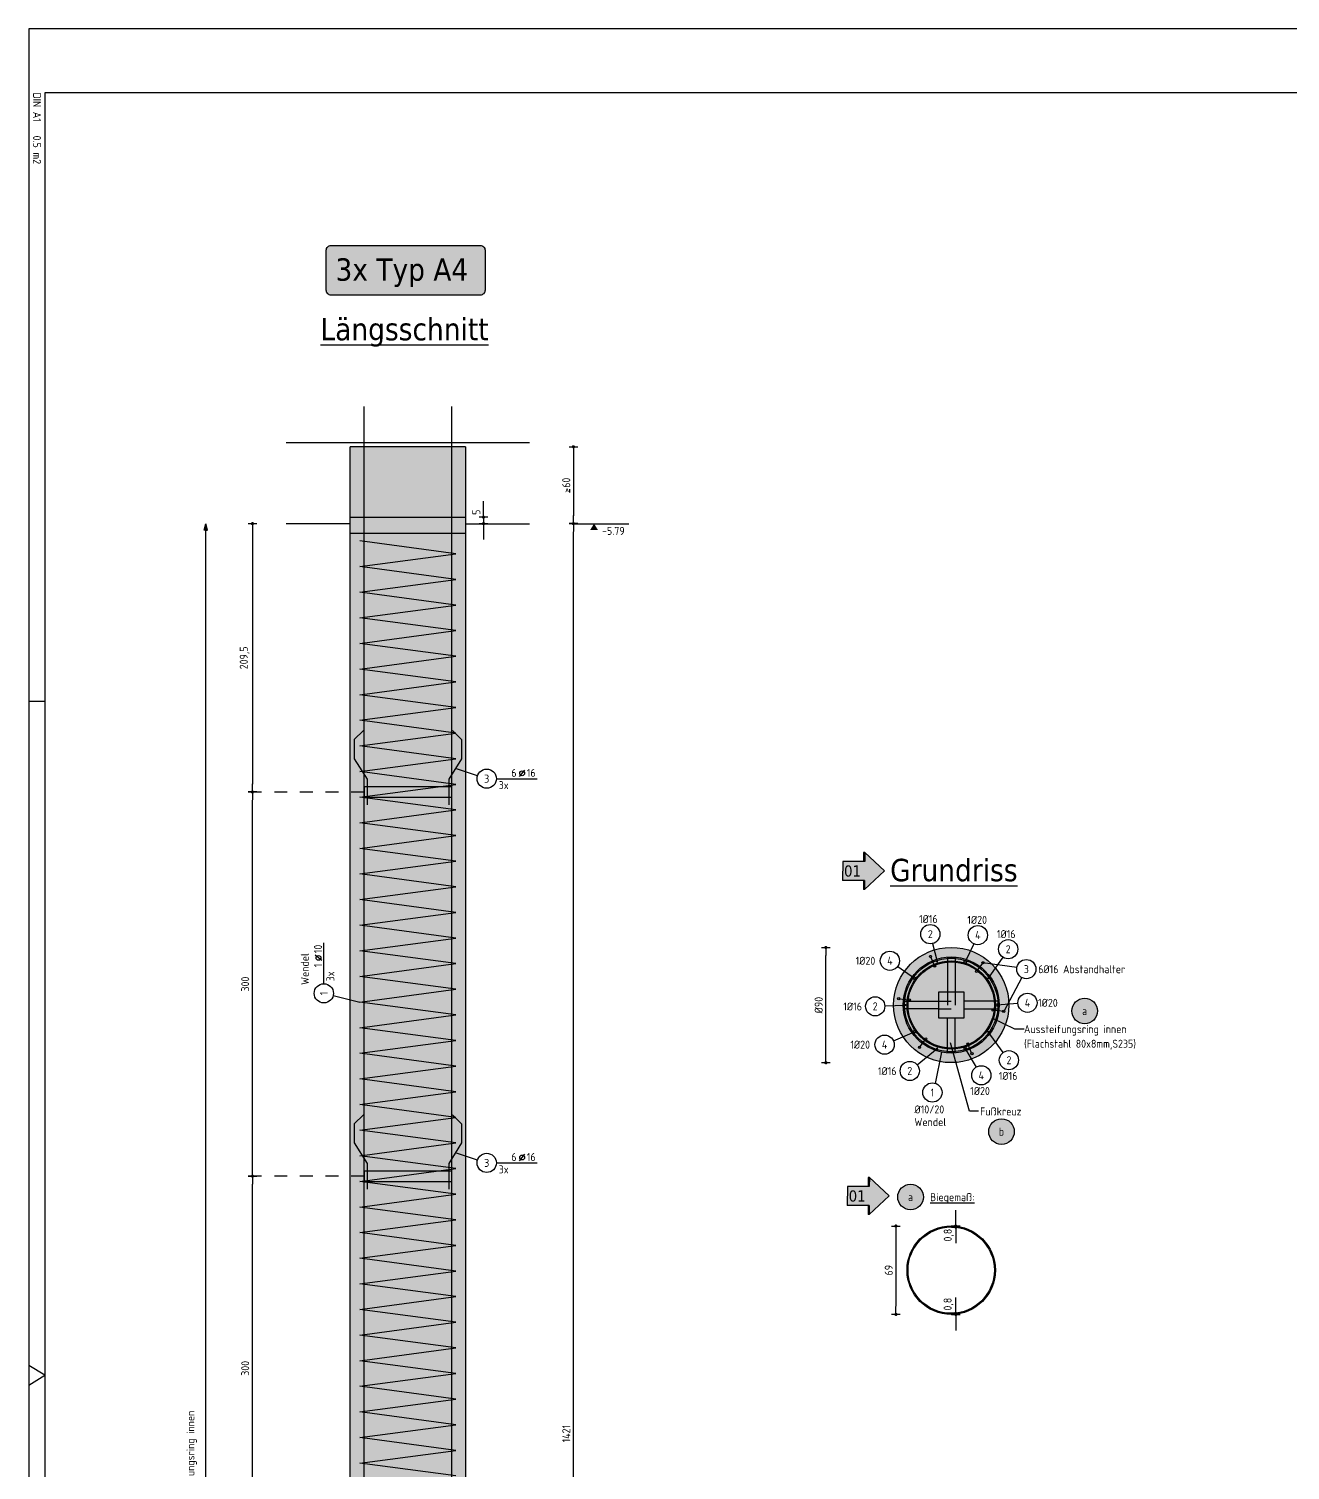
# Model space of a CAD drawing. Extents: x 37.9 to 57.7, y 18.9 to 39.9.
# Drawn here: x 37.91 to 47.76, y 28.67 to 39.92 of the extents above; entities that cross this region are included whole.
import ezdxf
from ezdxf.enums import TextEntityAlignment as Align

# ---------------------------------------------------------------- set-up
doc = ezdxf.new("R2010")
doc.units = 0
doc.header["$LTSCALE"] = 0.25
for name, pattern in [('AUSGEZOGEN', [1000.01, 1000, 0.01]), ('DASHDOT2', [0.5, 0.25, -0.125, 0, -0.125]), ('DOT', [0.175, 0.05, -0.125])]:
    doc.linetypes.add(name, pattern=pattern)
for name, color, linetype in [('1__LINE_ACI_7', 7, 'Continuous'), ('ACHSEN', 7, 'Continuous'), ('BETON', 7, 'Continuous'), ('grau_hell', 7, 'Continuous'), ('grau_mittel', 7, 'Continuous'), ('HILFE', 7, 'Continuous'), ('index', 7, 'Continuous'), ('koten', 7, 'Continuous'), ('MASSE', 7, 'Continuous'), ('OBJEKT', 7, 'Continuous'), ('POS', 7, 'Continuous'), ('RAHMEN', 7, 'Continuous'), ('RND', 7, 'Continuous'), ('STAHL', 7, 'Continuous'), ('TEXT', 7, 'Continuous')]:
    doc.layers.add(name, color=color, linetype=linetype)
doc.layers.add('NOPLOT', color=7, linetype='Continuous', plot=False)
doc.styles.add('helv', font='tahoma.ttf')
doc.styles.add('txt', font='isocp.shx')
doc.linetypes.add('ZICKZACK', pattern='A,0.0001,-0.2,[131,ltypeshp.shx,S=0.2,R=0,X=-0.2,Y=0],-0.4,[131,ltypeshp.shx,S=0.2,R=180,X=0.2,Y=0],-0.2', length=0.8001)
doc.dimstyles.new('DOT_I', dxfattribs={"dimscale": 0.25, "dimtxt": 0.25, "dimasz": 0.25, "dimexe": 0.1, "dimexo": 0.3, "dimgap": 0.1, "dimtad": 1, "dimdec": 3, "dimzin": 3, "dimtxsty": 'txt', "dimblk": 'DOT', "dimblk1": 'DOT', "dimblk2": 'DOT', "dimsah": 1, "dimcen": 0.1, "dimse1": 1, "dimse2": 1, "dimazin": 0, "dimtfac": 1, "dimtdec": 4, "dimtix": 1, "dimtmove": 2, "dimatfit": 3, "dimfxl": 0, "dimtvp": 1, "dimtolj": 1, "dimtzin": 0, "dimarcsym": 0})

# ---------------------------------------------------------------- blocks, each defined once
blk = doc.blocks.new('DINA1')
at = {"layer": 'RAHMEN'}
for p, q in [((0, 59.4), (0, 0)), ((0, 0), (84.1, 0))]:
    blk.add_line(p, q, dxfattribs=at)
at = {"layer": 'RAHMEN', "color": 5}
for p, q in [((2, 58.9), (2, 0.5)), ((2, 0.5), (83.6, 0.5))]:
    blk.add_line(p, q, dxfattribs=at)
at = {"layer": 'RAHMEN', "color": 7}
blk.add_line((21, 0), (21, 0.5), dxfattribs=at)
at = {"layer": 'RAHMEN', "color": 7, "linetype": 'Continuous'}
for p, q in [((42.05, 0.5), (41.74, 0)), ((42.36, 0), (42.05, 0.5))]:
    blk.add_line(p, q, dxfattribs=at)
at = {"layer": 'RAHMEN', "color": 7, "style": 'txt'}
blk.add_text('DIN A1   0.5 m2', height=0.25, dxfattribs=at).set_placement((1.989, 0.133))
blk = doc.blocks.new('DOT')
at = {"layer": 'MASSE', "color": 7, "linetype": 'Continuous'}
for p, q in [((0, 0), (-1, 0)), ((0, 0.54), (0, -0.54))]:
    blk.add_line(p, q, dxfattribs=at)
at = {"layer": 'MASSE', "color": 7, "linetype": 'Continuous', "const_width": 0.2}
blk.add_lwpolyline([(-0.1, 0, 1), (0.1, 0, 1)], format="xyb", close=True, dxfattribs=at)
blk = doc.blocks.new('*D20')
at = {"layer": 'Defpoints', "color": 0, "linetype": 'AUSGEZOGEN', "transparency": 16777216}
for p in [(42.159, 36.057), (42.159, 36.057), (42.159, 21.847)]:
    blk.add_point(p, dxfattribs=at)
at = {"layer": 'MASSE', "color": 0, "linetype": 'AUSGEZOGEN', "lineweight": -2, "transparency": 16777216}
blk.add_line((42.159, 21.909), (42.159, 35.994), dxfattribs=at)
at = {"layer": 'MASSE', "color": 0, "linetype": 'AUSGEZOGEN', "lineweight": -2, "transparency": 16777216, "xscale": 0.0625, "yscale": 0.0625, "zscale": 0.0625}
for p, rotation in [((42.159, 36.057), 90), ((42.159, 21.847), 270)]:
    blk.add_blockref('DOT', p, dxfattribs=dict(at, rotation=rotation))
at = {"layer": 'MASSE', "color": 0, "linetype": 'AUSGEZOGEN', "transparency": 16777216, "insert": (42.103, 28.952), "char_height": 0.0625, "attachment_point": 5, "rotation": 90, "style": 'txt'}
blk.add_mtext('\\A1;1421', dxfattribs=at)
blk = doc.blocks.new('*D23')
at = {"layer": 'Defpoints', "color": 0, "linetype": 'AUSGEZOGEN', "ltscale": 0.1, "transparency": 16777216}
for p in [(41.457, 36.107), (41.457, 36.057), (41.457, 36.057)]:
    blk.add_point(p, dxfattribs=at)
at = {"layer": 'MASSE', "color": 0, "linetype": 'AUSGEZOGEN', "lineweight": -2, "ltscale": 0.1, "transparency": 16777216}
for p, q in [((41.457, 36.169), (41.457, 36.232)), ((41.457, 36.107), (41.457, 36.057)), ((41.457, 35.994), (41.457, 35.932))]:
    blk.add_line(p, q, dxfattribs=at)
at = {"layer": 'MASSE', "color": 0, "linetype": 'AUSGEZOGEN', "lineweight": -2, "ltscale": 0.1, "transparency": 16777216, "xscale": 0.0625, "yscale": 0.0625, "zscale": 0.0625}
for p, rotation in [((41.457, 36.107), 270), ((41.457, 36.057), 90)]:
    blk.add_blockref('DOT', p, dxfattribs=dict(at, rotation=rotation))
at = {"layer": 'MASSE', "color": 0, "linetype": 'AUSGEZOGEN', "ltscale": 0.1, "transparency": 16777216, "insert": (41.401, 36.146), "char_height": 0.0625, "attachment_point": 5, "rotation": 90, "style": 'txt'}
blk.add_mtext('\\A1;5', dxfattribs=at)
blk = doc.blocks.new('OKRD_U')
at = {"color": 0, "linetype": 'ByBlock'}
blk.add_solid([(-0.125, -0.202), (0.125, -0.202), (0, 0)], dxfattribs=at)
at = {"color": 0, "linetype": 'ByBlock', "style": 'txt'}
blk.add_attdef('OKRD', (0.25, -0.35), '', height=0.25, dxfattribs=at)
blk = doc.blocks.new('*D26')
at = {"layer": 'Defpoints', "color": 0, "linetype": 'AUSGEZOGEN', "transparency": 16777216}
for p in [(39.653, 30.962), (39.653, 30.962), (39.653, 27.962)]:
    blk.add_point(p, dxfattribs=at)
at = {"layer": 'MASSE', "color": 0, "linetype": 'AUSGEZOGEN', "lineweight": -2, "transparency": 16777216}
blk.add_line((39.653, 28.024), (39.653, 30.899), dxfattribs=at)
at = {"layer": 'MASSE', "color": 0, "linetype": 'AUSGEZOGEN', "lineweight": -2, "transparency": 16777216, "xscale": 0.0625, "yscale": 0.0625, "zscale": 0.0625}
for p, rotation in [((39.653, 30.962), 90), ((39.653, 27.962), 270)]:
    blk.add_blockref('DOT', p, dxfattribs=dict(at, rotation=rotation))
at = {"layer": 'MASSE', "color": 0, "linetype": 'AUSGEZOGEN', "transparency": 16777216, "insert": (39.596, 29.462), "char_height": 0.0625, "attachment_point": 5, "rotation": 90, "style": 'txt'}
blk.add_mtext('\\A1;300', dxfattribs=at)
blk = doc.blocks.new('*D27')
at = {"layer": 'Defpoints', "color": 0, "linetype": 'AUSGEZOGEN', "transparency": 16777216}
for p in [(39.653, 33.962), (39.653, 33.962), (39.653, 30.962)]:
    blk.add_point(p, dxfattribs=at)
at = {"layer": 'MASSE', "color": 0, "linetype": 'AUSGEZOGEN', "lineweight": -2, "transparency": 16777216}
blk.add_line((39.653, 31.024), (39.653, 33.899), dxfattribs=at)
at = {"layer": 'MASSE', "color": 0, "linetype": 'AUSGEZOGEN', "lineweight": -2, "transparency": 16777216, "xscale": 0.0625, "yscale": 0.0625, "zscale": 0.0625}
for p, rotation in [((39.653, 33.962), 90), ((39.653, 30.962), 270)]:
    blk.add_blockref('DOT', p, dxfattribs=dict(at, rotation=rotation))
at = {"layer": 'MASSE', "color": 0, "linetype": 'AUSGEZOGEN', "transparency": 16777216, "insert": (39.596, 32.462), "char_height": 0.0625, "attachment_point": 5, "rotation": 90, "style": 'txt'}
blk.add_mtext('\\A1;300', dxfattribs=at)
blk = doc.blocks.new('*D28')
at = {"layer": 'Defpoints', "color": 0, "linetype": 'AUSGEZOGEN', "ltscale": 0.1, "transparency": 16777216}
for p in [(39.653, 36.057), (39.653, 33.962), (39.653, 33.962)]:
    blk.add_point(p, dxfattribs=at)
at = {"layer": 'MASSE', "color": 0, "linetype": 'AUSGEZOGEN', "lineweight": -2, "ltscale": 0.1, "transparency": 16777216}
blk.add_line((39.653, 35.994), (39.653, 34.024), dxfattribs=at)
at = {"layer": 'MASSE', "color": 0, "linetype": 'AUSGEZOGEN', "lineweight": -2, "ltscale": 0.1, "transparency": 16777216, "xscale": 0.0625, "yscale": 0.0625, "zscale": 0.0625}
for p, rotation in [((39.653, 36.057), 90), ((39.653, 33.962), 270)]:
    blk.add_blockref('DOT', p, dxfattribs=dict(at, rotation=rotation))
at = {"layer": 'MASSE', "color": 0, "linetype": 'AUSGEZOGEN', "ltscale": 0.1, "transparency": 16777216, "insert": (39.592, 35.009), "char_height": 0.0625, "attachment_point": 5, "rotation": 90, "style": 'txt'}
blk.add_mtext('\\A1;209,5', dxfattribs=at)
blk = doc.blocks.new('*D29')
at = {"layer": 'Defpoints', "color": 0, "linetype": 'AUSGEZOGEN', "transparency": 16777216}
for p in [(42.159, 36.657), (42.159, 36.057), (42.159, 36.057)]:
    blk.add_point(p, dxfattribs=at)
at = {"layer": 'MASSE', "color": 0, "linetype": 'AUSGEZOGEN', "lineweight": -2, "transparency": 16777216}
blk.add_line((42.159, 36.594), (42.159, 36.119), dxfattribs=at)
at = {"layer": 'MASSE', "color": 0, "linetype": 'AUSGEZOGEN', "lineweight": -2, "transparency": 16777216, "xscale": 0.0625, "yscale": 0.0625, "zscale": 0.0625}
for p, rotation in [((42.159, 36.657), 90), ((42.159, 36.057), 270)]:
    blk.add_blockref('DOT', p, dxfattribs=dict(at, rotation=rotation))
at = {"layer": 'MASSE', "color": 0, "linetype": 'AUSGEZOGEN', "transparency": 16777216, "insert": (42.103, 36.357), "char_height": 0.0625, "attachment_point": 5, "rotation": 90, "style": 'txt'}
blk.add_mtext('\\A1;>60', dxfattribs=at)
blk = doc.blocks.new('RND_LEI')
at = {"layer": 'RND', "color": 7, "linetype": 'Continuous'}
blk.add_line((1.022, 0.066), (1.19, 0.27), dxfattribs=at)
for centre, radius in [((0, 0), 0.3), ((1.106, 0.168), 0.075)]:
    blk.add_circle(centre, radius, dxfattribs=at)
at = {"layer": 'RND', "color": 7, "linetype": 'Continuous', "style": 'txt'}
blk.add_attdef('POSL', text='', height=0.25, dxfattribs=at).set_placement((0, 0), align=Align.MIDDLE)
blk.add_attdef('ANZ', text='', height=0.25, dxfattribs=at).set_placement((0.931, 0.057), align=Align.RIGHT)
for tag, p in [('DUM', (1.253, 0.057)), ('ABSTD', (1.674, 0.057)), ('POSTXT', (0.374, -0.327))]:
    blk.add_attdef(tag, p, '', height=0.25, dxfattribs=at)
blk = doc.blocks.new('Pfeillinie')
at = {"layer": 'TEXT', "linetype": 'Continuous'}
blk.add_hatch(color=7, dxfattribs=at).paths.add_polyline_path([(0, 0), (-0.8, 0.2), (-0.8, 0), (-0.8, -0.2)])
at = {"layer": 'TEXT', "color": 7, "linetype": 'Continuous'}
for p, q in [((-0.8, 0), (-0.8, 0.2)), ((-0.8, 0.2), (0, 0)), ((-0.8, 0), (-0.8, -0.2)), ((-0.8, -0.2), (0, 0))]:
    blk.add_line(p, q, dxfattribs=at)
blk = doc.blocks.new('*D56')
at = {"layer": 'Defpoints', "color": 0, "linetype": 'AUSGEZOGEN', "transparency": 16777216}
for p in [(44.13, 32.748), (44.13, 32.748), (44.13, 31.848)]:
    blk.add_point(p, dxfattribs=at)
at = {"layer": 'MASSE', "color": 0, "linetype": 'AUSGEZOGEN', "lineweight": -2, "transparency": 16777216}
blk.add_line((44.13, 31.911), (44.13, 32.686), dxfattribs=at)
at = {"layer": 'MASSE', "color": 0, "linetype": 'AUSGEZOGEN', "lineweight": -2, "transparency": 16777216, "xscale": 0.0625, "yscale": 0.0625, "zscale": 0.0625}
for p, rotation in [((44.13, 32.748), 90), ((44.13, 31.848), 270)]:
    blk.add_blockref('DOT', p, dxfattribs=dict(at, rotation=rotation))
at = {"layer": 'MASSE', "color": 0, "linetype": 'AUSGEZOGEN', "transparency": 16777216, "insert": (44.074, 32.298), "char_height": 0.0625, "attachment_point": 5, "rotation": 90, "style": 'txt'}
blk.add_mtext('\\A1;%%C90', dxfattribs=at)
blk = doc.blocks.new('RND_HIN')
at = {"layer": 'RND', "color": 7, "linetype": 'Continuous'}
blk.add_circle((0, 0), 0.3, dxfattribs=at)
at = {"layer": 'RND', "color": 7, "linetype": 'Continuous', "style": 'txt'}
blk.add_attdef('POSI', text='', height=0.25, dxfattribs=at).set_placement((0, 0), align=Align.MIDDLE)
blk = doc.blocks.new('pos_ausz')
at = {"layer": 'grau_hell', "true_color": 0xfcfcfc}
blk.add_hatch(color=7, dxfattribs=at).paths.add_polyline_path([(-0.4, 0, 1), (0.4, 0, 1)])
at = {"layer": 'POS', "color": 1, "linetype": 'Continuous'}
blk.add_circle((0, 0), 0.4, dxfattribs=at)
at = {"layer": 'POS', "color": 7, "linetype": 'Continuous', "style": 'txt'}
blk.add_attdef('POSNAME', text='', height=0.25, dxfattribs=at).set_placement((0, 0), align=Align.MIDDLE)
blk.add_attdef('POSABM', (0.6, 0.05), '', height=0.25, dxfattribs=at)
blk = doc.blocks.new('*D57')
at = {"layer": 'Defpoints', "color": 0, "linetype": 'AUSGEZOGEN', "transparency": 16777216}
for p in [(45.144, 30.573), (45.144, 30.573), (45.144, 30.565)]:
    blk.add_point(p, dxfattribs=at)
at = {"layer": 'MASSE', "color": 0, "linetype": 'AUSGEZOGEN', "lineweight": -2, "transparency": 16777216}
for p, q in [((45.144, 30.636), (45.144, 30.698)), ((45.144, 30.565), (45.144, 30.573)), ((45.144, 30.503), (45.144, 30.44))]:
    blk.add_line(p, q, dxfattribs=at)
at = {"layer": 'MASSE', "color": 0, "linetype": 'AUSGEZOGEN', "lineweight": -2, "transparency": 16777216, "xscale": 0.0625, "yscale": 0.0625, "zscale": 0.0625}
for p, rotation in [((45.144, 30.573), 270), ((45.144, 30.565), 90)]:
    blk.add_blockref('DOT', p, dxfattribs=dict(at, rotation=rotation))
at = {"layer": 'MASSE', "color": 0, "linetype": 'AUSGEZOGEN', "transparency": 16777216, "insert": (45.089, 30.502), "char_height": 0.0625, "attachment_point": 5, "rotation": 90, "style": 'txt'}
blk.add_mtext('\\A1;0,8', dxfattribs=at)
blk = doc.blocks.new('*D58')
at = {"layer": 'Defpoints', "color": 0, "linetype": 'AUSGEZOGEN', "transparency": 16777216}
for p in [(45.144, 29.891), (45.144, 29.891), (45.144, 29.883)]:
    blk.add_point(p, dxfattribs=at)
at = {"layer": 'MASSE', "color": 0, "linetype": 'AUSGEZOGEN', "lineweight": -2, "transparency": 16777216}
for p, q in [((45.144, 29.954), (45.144, 30.016)), ((45.144, 29.883), (45.144, 29.891)), ((45.144, 29.821), (45.144, 29.758))]:
    blk.add_line(p, q, dxfattribs=at)
at = {"layer": 'MASSE', "color": 0, "linetype": 'AUSGEZOGEN', "lineweight": -2, "transparency": 16777216, "xscale": 0.0625, "yscale": 0.0625, "zscale": 0.0625}
for p, rotation in [((45.144, 29.891), 270), ((45.144, 29.883), 90)]:
    blk.add_blockref('DOT', p, dxfattribs=dict(at, rotation=rotation))
at = {"layer": 'MASSE', "color": 0, "linetype": 'AUSGEZOGEN', "transparency": 16777216, "insert": (45.088, 29.963), "char_height": 0.0625, "attachment_point": 5, "rotation": 90, "style": 'txt'}
blk.add_mtext('\\A1;0,8', dxfattribs=at)
blk = doc.blocks.new('hin_ind5')
at = {"layer": 'grau_hell', "linetype": 'AUSGEZOGEN'}
h = blk.add_hatch(color=9, dxfattribs=at)
h.dxf.hatch_style = 2
h.paths.add_polyline_path([(0, 0), (0.619, -0.577), (0.619, -0.3), (1.306, -0.3), (1.306, 0.3), (0.619, 0.3), (0.619, 0.577)])
h.paths.add_polyline_path([(0.34, -0.274), (1.311, -0.274), (1.311, 0.274), (0.34, 0.274)], flags=9)
at = {"layer": 'OBJEKT', "linetype": 'AUSGEZOGEN'}
for points in [[(0.619, 0.3), (0.66, 0.3), (0.66, 0.577), (0.619, 0.577)], [(0.619, -0.577), (0.66, -0.577), (0.66, -0.3), (0.619, -0.3)]]:
    blk.add_hatch(color=1, dxfattribs=at).paths.add_polyline_path(points)
at = {"layer": 'OBJEKT', "color": 1, "linetype": 'AUSGEZOGEN'}
for p, q in [((0, 0), (0.619, 0.577)), ((0.619, 0.577), (0.619, 0.3)), ((0.619, 0.577), (0.66, 0.577)), ((0.66, 0.577), (0.66, 0.3)), ((0, 0), (0.619, -0.577)), ((0.619, 0.3), (1.306, 0.3)), ((1.306, 0.3), (1.306, -0.3)), ((0.619, -0.3), (0.619, -0.577)), ((0.619, -0.3), (1.306, -0.3)), ((0.66, -0.3), (0.66, -0.577))]:
    blk.add_line(p, q, dxfattribs=at)
at = {"layer": 'OBJEKT', "color": 7, "linetype": 'AUSGEZOGEN'}
blk.add_line((0.619, -0.577), (0.66, -0.577), dxfattribs=at)
at = {"layer": 'index', "color": 1, "linetype": 'Continuous', "style": 'helv'}
blk.add_attdef('INDEX', text='', height=0.35, rotation=360, dxfattribs=at).set_placement((1.259, 0), align=Align.MIDDLE_RIGHT)
blk = doc.blocks.new('*D59')
at = {"layer": 'Defpoints', "color": 0, "linetype": 'AUSGEZOGEN', "transparency": 16777216}
for p in [(44.677, 30.573), (44.677, 29.883), (44.677, 29.883)]:
    blk.add_point(p, dxfattribs=at)
at = {"layer": 'MASSE', "color": 0, "linetype": 'AUSGEZOGEN', "lineweight": -2, "transparency": 16777216}
blk.add_line((44.677, 30.511), (44.677, 29.946), dxfattribs=at)
at = {"layer": 'MASSE', "color": 0, "linetype": 'AUSGEZOGEN', "lineweight": -2, "transparency": 16777216, "xscale": 0.0625, "yscale": 0.0625, "zscale": 0.0625}
for p, rotation in [((44.677, 30.573), 90), ((44.677, 29.883), 270)]:
    blk.add_blockref('DOT', p, dxfattribs=dict(at, rotation=rotation))
at = {"layer": 'MASSE', "color": 0, "linetype": 'AUSGEZOGEN', "transparency": 16777216, "insert": (44.621, 30.228), "char_height": 0.0625, "attachment_point": 5, "rotation": 90, "style": 'txt'}
blk.add_mtext('\\A1;69', dxfattribs=at)

msp = doc.modelspace()

# ---------------------------------------------------------------- hatches: boundary and pattern name
at = {"layer": 'grau_hell'}
msp.add_hatch(color=9, dxfattribs=at).paths.add_polyline_path([(41.4317, 37.8412, 0.4142136), (41.4692, 37.8787), (41.4692, 38.1916, 0.4142136), (41.4317, 38.2291), (40.2666, 38.2291, 0.4142136), (40.2291, 38.1916), (40.2291, 37.8787, 0.4142136), (40.2666, 37.8412)])
at = {"layer": 'grau_mittel'}
h = msp.add_hatch(color=61, dxfattribs=at)
h.paths.add_polyline_path([(41.3169, 36.1065), (41.3169, 36.6565), (40.4169, 36.6565), (40.4169, 36.1065)])
h.paths.add_polyline_path([(40.4169, 21.8465), (41.3169, 21.8465), (41.3169, 36.1065), (40.4169, 36.1065)])
msp.add_hatch(color=61, dxfattribs=at).paths.add_polyline_path([(45.5588, 32.2984, 1), (44.6588, 32.2984, 1)])

# ---------------------------------------------------------------- linework, layer by layer
at = {"layer": '1__LINE_ACI_7'}
msp.add_lwpolyline([(45.0087, 32.1985), (45.2088, 32.1985), (45.2088, 32.3984), (45.0087, 32.3984)], close=True, dxfattribs=at)
at = {"layer": 'ACHSEN', "color": 102, "linetype": 'DASHDOT2'}
for p, q in [((40.5239, 33.9615), (39.6526, 33.9615)), ((40.5239, 30.9615), (39.6526, 30.9615))]:
    msp.add_line(p, q, dxfattribs=at)
at = {"layer": 'BETON', "color": 6, "linetype": 'AUSGEZOGEN'}
for p, q in [((40.4169, 21.8465), (40.4169, 36.6565)), ((41.3169, 36.6565), (40.4169, 36.6565)), ((41.3169, 36.6565), (41.3169, 21.8465))]:
    msp.add_line(p, q, dxfattribs=at)
msp.add_circle((45.1088, 32.2984), 0.45, dxfattribs=at)
at = {"layer": 'HILFE', "color": 102, "linetype": 'AUSGEZOGEN'}
for p, q in [((42.1593, 36.0565), (42.5928, 36.0565)), ((45.0788, 32.6684), (45.1388, 32.6684)), ((44.7387, 32.3284), (44.7387, 32.2684)), ((45.4788, 32.3284), (45.4788, 32.2684)), ((45.6797, 32.1103), (45.6069, 32.1103)), ((45.2522, 31.4696), (45.1035, 32.0028)), ((45.0788, 31.9285), (45.1388, 31.9285)), ((45.3217, 31.4696), (45.2522, 31.4696))]:
    msp.add_line(p, q, dxfattribs=at)
at = {"layer": 'MASSE', "color": 7, "linetype": 'AUSGEZOGEN'}
msp.add_line((42.129, 36.3261), (42.129, 36.2992), dxfattribs=at)
at = {"layer": 'NOPLOT', "color": 191, "linetype": 'Continuous'}
msp.add_line((40.4169, 35.9815), (41.3169, 35.9815), dxfattribs=at)
at = {"layer": 'OBJEKT', "color": 7, "linetype": 'AUSGEZOGEN'}
for p, q in [((41.8169, 36.6865), (39.9169, 36.6865)), ((40.4169, 36.0565), (39.9169, 36.0565)), ((41.3169, 36.0565), (41.8169, 36.0565))]:
    msp.add_line(p, q, dxfattribs=at)
at = {"layer": 'OBJEKT', "color": 7, "linetype": 'ZICKZACK', "ltscale": 0.1}
msp.add_line((40.4169, 36.1065), (41.3169, 36.1065), dxfattribs=at)
at = {"layer": 'OBJEKT', "color": 1, "linetype": 'AUSGEZOGEN'}
msp.add_lwpolyline([(40.2666, 38.2291), (41.4317, 38.2291, -0.4142136), (41.4692, 38.1916), (41.4692, 37.8787, -0.4142136), (41.4317, 37.8412), (40.2666, 37.8412, -0.4142136), (40.2291, 37.8787), (40.2291, 38.1916, -0.4142136)], format="xyb", close=True, dxfattribs=at)
at = {"layer": 'POS', "color": 1, "linetype": 'AUSGEZOGEN'}
for centre in [(46.1506, 32.2518), (45.5016, 31.3101), (44.7912, 30.7995)]:
    msp.add_circle(centre, 0.1, dxfattribs=at)
at = {"layer": 'RND', "color": 102, "linetype": 'AUSGEZOGEN'}
for p, q in [((41.4105, 34.0882), (41.2375, 34.1441)), ((44.9638, 32.7788), (44.9984, 32.638)), ((45.2847, 32.7767), (45.2185, 32.6361)), ((44.9465, 32.6783), (44.9795, 32.601)), ((45.5109, 32.6723), (45.3976, 32.5083)), ((44.6911, 32.6003), (44.8216, 32.5071)), ((45.3566, 32.6288), (45.3062, 32.5616)), ((45.6215, 32.5902), (45.3566, 32.6288)), ((45.6606, 32.5125), (45.5188, 32.249)), ((40.283, 32.3721), (40.4918, 32.3215)), ((44.5901, 32.2916), (44.7518, 32.2984)), ((44.6987, 32.3479), (44.7821, 32.3378)), ((45.6294, 32.3105), (45.4638, 32.2984)), ((45.6069, 32.1103), (45.434, 32.1942)), ((45.5188, 32.249), (45.4354, 32.2591)), ((44.6576, 32.0188), (44.8216, 32.0898)), ((45.5151, 31.9281), (45.3976, 32.0886)), ((44.8609, 31.9681), (44.9114, 32.0353)), ((45.3053, 31.8143), (45.2185, 31.9608)), ((45.271, 31.9186), (45.238, 31.9959)), ((44.8432, 31.8314), (44.9984, 31.9589)), ((41.4105, 31.0882), (41.2375, 31.1441))]:
    msp.add_line(p, q, dxfattribs=at)
at = {"layer": 'RND', "color": 7, "linetype": 'AUSGEZOGEN'}
for p, q in [((41.557, 34.0657), (41.877, 34.0657)), ((40.2101, 32.4647), (40.2101, 32.7847)), ((41.557, 31.0657), (41.877, 31.0657))]:
    msp.add_line(p, q, dxfattribs=at)
at = {"layer": 'RND', "color": 102, "linetype": 'AUSGEZOGEN', "ltscale": 0.1}
msp.add_line((44.9849, 31.6868), (45.0366, 31.9305), dxfattribs=at)
at = {"layer": 'RND', "color": 1, "linetype": 'AUSGEZOGEN'}
for points in [[(40.5239, 21.9215), (40.5239, 36.9715)], [(41.2099, 21.9215), (41.2099, 36.9715)], [(41.2419, 28.6215), (40.4919, 28.7215), (41.2419, 28.8215), (40.4919, 28.9215), (41.2419, 29.0215), (40.4919, 29.1215), (41.2419, 29.2215), (40.4919, 29.3215), (41.2419, 29.4215), (40.4919, 29.5215), (41.2419, 29.6215), (40.4919, 29.7215), (41.2419, 29.8215), (40.4919, 29.9215), (41.2419, 30.0215), (40.4919, 30.1215), (41.2419, 30.2215), (40.4919, 30.3215), (41.2418, 30.4215), (40.4918, 30.5215), (41.2418, 30.6215), (40.4918, 30.7215), (41.2418, 30.8215), (40.4918, 30.9215), (41.2418, 31.0215), (40.4918, 31.1215), (41.2418, 31.2215), (40.4918, 31.3215), (41.2418, 31.4215), (40.4918, 31.5215), (41.2418, 31.6215), (40.4918, 31.7215), (41.2418, 31.8215), (40.4918, 31.9215), (41.2418, 32.0215), (40.4918, 32.1215), (41.2418, 32.2215), (40.4918, 32.3215), (41.2418, 32.4215), (40.4918, 32.5215), (41.2418, 32.6215), (40.4918, 32.7215), (41.2418, 32.8215), (40.4918, 32.9215), (41.2418, 33.0215), (40.4918, 33.1215), (41.2418, 33.2215), (40.4918, 33.3215), (41.2418, 33.4215), (40.4918, 33.5215), (41.2418, 33.6215), (40.4918, 33.7215), (41.2418, 33.8215), (40.4918, 33.9215), (41.2418, 34.0215), (40.4918, 34.1215), (41.2418, 34.2215), (40.4918, 34.3215), (41.2418, 34.4215), (40.4918, 34.5215), (41.2418, 34.6215), (40.4918, 34.7215), (41.2418, 34.8215), (40.4918, 34.9215), (41.2418, 35.0215), (40.4918, 35.1215), (41.2418, 35.2215), (40.4918, 35.3215), (41.2418, 35.4215), (40.4918, 35.5215), (41.2418, 35.6215), (40.4918, 35.7215), (41.2418, 35.8215), (40.4918, 35.9215)], [(40.5186, 34.4422), (40.4479, 34.3715), (40.4479, 34.2215), (40.5479, 34.0615), (40.5479, 33.8615)], [(41.2152, 34.4422), (41.2859, 34.3715), (41.2859, 34.2215), (41.1859, 34.0615), (41.1859, 33.8615)], [(40.5186, 31.4422), (40.4479, 31.3715), (40.4479, 31.2215), (40.5479, 31.0615), (40.5479, 30.8615)], [(41.2152, 31.4422), (41.2859, 31.3715), (41.2859, 31.2215), (41.1859, 31.0615), (41.1859, 30.8615)]]:
    msp.add_lwpolyline(points, dxfattribs=at)
at = {"layer": 'RND', "color": 102, "linetype": 'AUSGEZOGEN'}
msp.add_lwpolyline([(39.2887, 21.8465), (39.2887, 36.0565)], dxfattribs=at)
at = {"layer": 'RND', "color": 7, "linetype": 'AUSGEZOGEN', "ltscale": 0.1, "const_width": 0.008}
for points in [[(44.9944, 32.638, 1), (45.0024, 32.638, 1)], [(45.3936, 32.5083, 1), (45.4016, 32.5083, 1)], [(44.7478, 32.2984, 1), (44.7558, 32.2984, 1)], [(45.3936, 32.0886, 1), (45.4016, 32.0886, 1)], [(44.9944, 31.9589, 1), (45.0024, 31.9589, 1)]]:
    msp.add_lwpolyline(points, format="xyb", close=True, dxfattribs=at)
at = {"layer": 'RND', "color": 1, "linetype": 'AUSGEZOGEN'}
for radius in [0.375, 0.365]:
    msp.add_circle((45.1088, 32.2984), radius, dxfattribs=at)
at = {"layer": 'RND', "color": 102, "linetype": 'AUSGEZOGEN'}
for centre in [(44.9465, 32.6783), (45.3566, 32.6288), (44.9795, 32.601), (45.3062, 32.5616), (44.6987, 32.3479), (44.7821, 32.3378), (45.4354, 32.2591), (45.5188, 32.249), (44.8609, 31.9681), (44.9114, 32.0353), (45.238, 31.9959), (45.271, 31.9186)]:
    msp.add_circle(centre, 0.008, dxfattribs=at)
at = {"layer": 'RND', "color": 7, "linetype": 'AUSGEZOGEN'}
for centre in [(45.2185, 32.6361), (44.8216, 32.5071), (45.4638, 32.2984), (44.8216, 32.0898), (45.2185, 31.9608)]:
    msp.add_circle(centre, 0.01, dxfattribs=at)
at = {"layer": 'STAHL', "color": 102, "linetype": 'AUSGEZOGEN'}
for p, q in [((45.0788, 32.6684), (45.0788, 32.3984)), ((45.1388, 32.6684), (45.1388, 32.3984)), ((44.7387, 32.3284), (45.0087, 32.3284)), ((45.4788, 32.3284), (45.2088, 32.3284)), ((45.0087, 32.2684), (44.7387, 32.2684)), ((45.0788, 31.9285), (45.0788, 32.1985)), ((45.1388, 31.9285), (45.1388, 32.1985)), ((45.2088, 32.2684), (45.4788, 32.2684))]:
    msp.add_line(p, q, dxfattribs=at)
at = {"layer": 'STAHL', "color": 102, "linetype": 'DOT', "ltscale": 0.7}
for p, q in [((45.0087, 32.3284), (45.2088, 32.3284)), ((45.0788, 32.3984), (45.0788, 32.1985)), ((45.1388, 32.3984), (45.1388, 32.1985)), ((45.0087, 32.2684), (45.2088, 32.2684))]:
    msp.add_line(p, q, dxfattribs=at)
at = {"layer": 'STAHL', "color": 102, "linetype": 'AUSGEZOGEN'}
for points in [[(40.5239, 33.9215), (41.2099, 33.9215), (41.2099, 34.0015), (40.5239, 34.0015)], [(40.5239, 30.9215), (41.2099, 30.9215), (41.2099, 31.0015), (40.5239, 31.0015)]]:
    msp.add_lwpolyline(points, close=True, dxfattribs=at)
for centre, radius in [((45.1088, 32.2984), 0.345), ((45.1088, 32.2984), 0.337), ((45.1088, 30.2284), 0.345), ((45.1088, 30.2284), 0.337)]:
    msp.add_circle(centre, radius, dxfattribs=at)

# ---------------------------------------------------------------- block references
at = {"layer": 'index', "color": 191, "linetype": 'AUSGEZOGEN'}
ref = msp.add_blockref('hin_ind5', (44.5878, 33.3451), dxfattribs=dict(at, xscale=-0.2499999999999991, yscale=0.2499999999999994, zscale=0.2499999999999994, rotation=359.9761684044309))
ref.add_attrib('INDEX', '01', dxfattribs={"color": 1, "linetype": 'Continuous', "height": 0.0875, "rotation": 359.97617, "style": 'helv'}).set_placement((44.4036, 33.3451), align=Align.MIDDLE_RIGHT)
ref = msp.add_blockref('hin_ind5', (44.6242, 30.8076), dxfattribs=dict(at, xscale=-0.2499999999999991, yscale=0.2499999999999994, zscale=0.2499999999999994, rotation=359.9761684044309))
ref.add_attrib('INDEX', '01', dxfattribs={"color": 1, "linetype": 'Continuous', "height": 0.0875, "rotation": 359.97617, "style": 'helv'}).set_placement((44.44, 30.8076), align=Align.MIDDLE_RIGHT)
at = {"layer": 'koten', "color": 7, "linetype": 'AUSGEZOGEN', "ltscale": 0.1, "xscale": 0.25, "yscale": 0.25, "zscale": 0.25}
msp.add_blockref('OKRD_U', (42.32, 36.0565), dxfattribs=at).add_auto_attribs({'OKRD': '-5.79'})
at = {"layer": 'POS', "color": 7, "linetype": 'AUSGEZOGEN', "xscale": 0.25, "yscale": 0.25, "zscale": 0.25}
for p, values in [((46.1506, 32.2518), {'POSNAME': 'a'}), ((45.5016, 31.3101), {'POSNAME': 'b'}), ((44.7912, 30.7995), {'POSNAME': 'a'})]:
    msp.add_blockref('pos_ausz', p, dxfattribs=at).add_auto_attribs(values)
at = {"layer": 'RAHMEN', "xscale": 0.25, "yscale": 0.25, "zscale": 0.25, "rotation": 270}
msp.add_blockref('DINA1', (37.9065, 39.9202), dxfattribs=at)
at = {"layer": 'RND', "color": 102, "linetype": 'AUSGEZOGEN', "xscale": 0.0625, "yscale": 0.0625, "zscale": 0.0625, "rotation": 90}
msp.add_blockref('Pfeillinie', (39.2887, 36.0565), dxfattribs=at)
at = {"layer": 'RND', "color": 7, "linetype": 'AUSGEZOGEN', "xscale": 0.25, "yscale": 0.25, "zscale": 0.25}
for name, p, values in [('RND_LEI', (41.482, 34.0657), {'POSL': '3', 'DUM': '16', 'ANZ': '6', 'POSTXT': '3x'}), ('RND_HIN', (44.946, 32.8517), {'POSI': '2'}), ('RND_HIN', (45.3168, 32.8445), {'POSI': '4'}), ('RND_HIN', (45.5535, 32.7341), {'POSI': '2'}), ('RND_HIN', (44.6301, 32.6439), {'POSI': '4'}), ('RND_HIN', (45.6956, 32.5788), {'POSI': '3'}), ('RND_HIN', (44.5152, 32.2884), {'POSI': '2'}), ('RND_HIN', (45.7042, 32.3159), {'POSI': '4'}), ('RND_HIN', (44.5887, 31.9891), {'POSI': '4'}), ('RND_HIN', (44.7852, 31.7838), {'POSI': '2'}), ('RND_HIN', (45.5594, 31.8676), {'POSI': '2'}), ('RND_HIN', (45.3437, 31.7498), {'POSI': '4'}), ('RND_HIN', (44.9619, 31.6154), {'POSI': '1'}), ('RND_LEI', (41.482, 31.0657), {'POSL': '3', 'DUM': '16', 'ANZ': '6', 'POSTXT': '3x'})]:
    msp.add_blockref(name, p, dxfattribs=at).add_auto_attribs(values)
at = {"layer": 'RND', "color": 7, "linetype": 'AUSGEZOGEN', "xscale": 0.25, "yscale": 0.25, "zscale": 0.25, "rotation": 90}
msp.add_blockref('RND_LEI', (40.2101, 32.3897), dxfattribs=at).add_auto_attribs({'POSL': '1', 'DUM': '10', 'ANZ': '1', 'POSTXT': '3x'})

# ---------------------------------------------------------------- texts
at = {"layer": 'TEXT', "color": 5, "linetype": 'AUSGEZOGEN', "style": 'helv'}
for s, p in [('3x Typ A4', (40.3011, 37.9535)), ('%%ULängsschnitt', (40.1838, 37.4882)), ('%%UGrundriss', (44.6321, 33.265))]:
    msp.add_text(s, height=0.175, dxfattribs=at).set_placement(p)
at = {"layer": 'TEXT', "color": 7, "linetype": 'AUSGEZOGEN', "style": 'txt'}
for s, p in [('1%%C16', (44.8578, 32.9386)), ('1%%C20', (45.2348, 32.9318)), ('1%%C16', (45.4654, 32.821)), ('1%%C20', (44.3626, 32.6125)), ('6%%C16 Abstandhalter', (45.7882, 32.5467)), ('1%%C16', (44.2664, 32.2555)), ('1%%C20', (45.787, 32.2845)), ('Aussteifungsring innen', (45.6768, 32.0792)), ('1%%C20', (44.3213, 31.9577)), ('(Flachstahl 80x8mm,S235)', (45.678, 31.965)), ('1%%C16', (44.5364, 31.751)), ('1%%C16', (45.4803, 31.7137)), ('1%%C20', (45.2571, 31.596)), ('%%C10/20', (44.8219, 31.4521)), ('Wendel', (44.8212, 31.3535)), ('Fußkreuz', (45.3349, 31.4363)), ('%%UBiegemaß:', (44.9437, 30.767))]:
    msp.add_text(s, height=0.0625, dxfattribs=at).set_placement(p)
msp.add_text('Wendel', height=0.0625, rotation=90, dxfattribs=at).set_placement((40.0928, 32.455))
at = {"layer": 'TEXT', "color": 7, "linetype": 'DASHDOT2', "style": 'txt'}
msp.add_text('5x Aussteifungsring innen', height=0.0625, rotation=90, dxfattribs=at).set_placement((39.2001, 28.2148))

# ---------------------------------------------------------------- dimensions: what is measured, and where the dimension line sits
at = {"layer": 'MASSE', "color": 7, "linetype": 'AUSGEZOGEN'}
for base, p1, p2, text, picture, middle in [((42.1593, 36.0565), (42.1593, 36.6565), (42.1593, 36.0565), '><>', '*D29', (42.1031, 36.3565)), ((44.13, 32.7484), (44.13, 31.8484), (44.13, 32.7484), '%%C<>', '*D56', (44.0738, 32.2984))]:
    dim = msp.add_linear_dim(base=base, p1=p1, p2=p2, angle=90, text=text, dimstyle='DOT_I', override={"dimdec": 0, "dimlfac": 100}, dxfattribs=at)
    dim.commit()
    dim.dimension.update_dxf_attribs({"geometry": picture, "text_midpoint": middle})
at = {"layer": 'MASSE', "color": 7, "linetype": 'AUSGEZOGEN', "ltscale": 0.1}
dim = msp.add_linear_dim(base=(41.4569, 36.0565), p1=(41.4569, 36.1065), p2=(41.4569, 36.0565), angle=90, dimstyle='DOT_I', override={"dimdec": 0, "dimlfac": 100}, dxfattribs=at)
dim.commit()
dim.dimension.update_dxf_attribs({"geometry": '*D23', "text_midpoint": (41.4006, 36.1463), "dimtype": 160})
dim = msp.add_linear_dim(base=(39.6526, 33.9615), p1=(39.6526, 36.0565), p2=(39.6526, 33.9615), angle=90, dimstyle='DOT_I', override={"dimdec": 1, "dimlfac": 100}, dxfattribs=at)
dim.commit()
dim.dimension.update_dxf_attribs({"geometry": '*D28', "text_midpoint": (39.5917, 35.009)})
at = {"layer": 'MASSE', "color": 7, "linetype": 'AUSGEZOGEN'}
for base, p1, p2, override, picture, middle in [((42.1593, 36.0565), (42.1593, 21.8465), (42.1593, 36.0565), {"dimscale": 0.25, "dimdec": 0, "dimlfac": 100}, '*D20', (42.103, 28.9515)), ((39.6526, 33.9615), (39.6526, 30.9615), (39.6526, 33.9615), {"dimdec": 0, "dimlfac": 100}, '*D27', (39.5964, 32.4615)), ((39.6526, 30.9615), (39.6526, 27.9615), (39.6526, 30.9615), {"dimdec": 0, "dimlfac": 100}, '*D26', (39.5964, 29.4615)), ((44.6773, 29.8834), (44.6773, 30.5734), (44.6773, 29.8834), {"dimdec": 0, "dimlfac": 100}, '*D59', (44.621, 30.2284))]:
    dim = msp.add_linear_dim(base=base, p1=p1, p2=p2, angle=90, dimstyle='DOT_I', override=override, dxfattribs=at)
    dim.commit()
    dim.dimension.update_dxf_attribs({"geometry": picture, "text_midpoint": middle})
for base, p1, p2, picture, middle in [((45.1445, 30.5734), (45.1445, 30.5654), (45.1445, 30.5734), '*D57', (45.0889, 30.5016)), ((45.1445, 29.8914), (45.1445, 29.8834), (45.1445, 29.8914), '*D58', (45.0881, 29.9627))]:
    dim = msp.add_linear_dim(base=base, p1=p1, p2=p2, angle=90, dimstyle='DOT_I', override={"dimdec": 1, "dimlfac": 100}, dxfattribs=at)
    dim.commit()
    dim.dimension.update_dxf_attribs({"geometry": picture, "text_midpoint": middle, "dimtype": 160})

doc.saveas('drawing.dxf')
